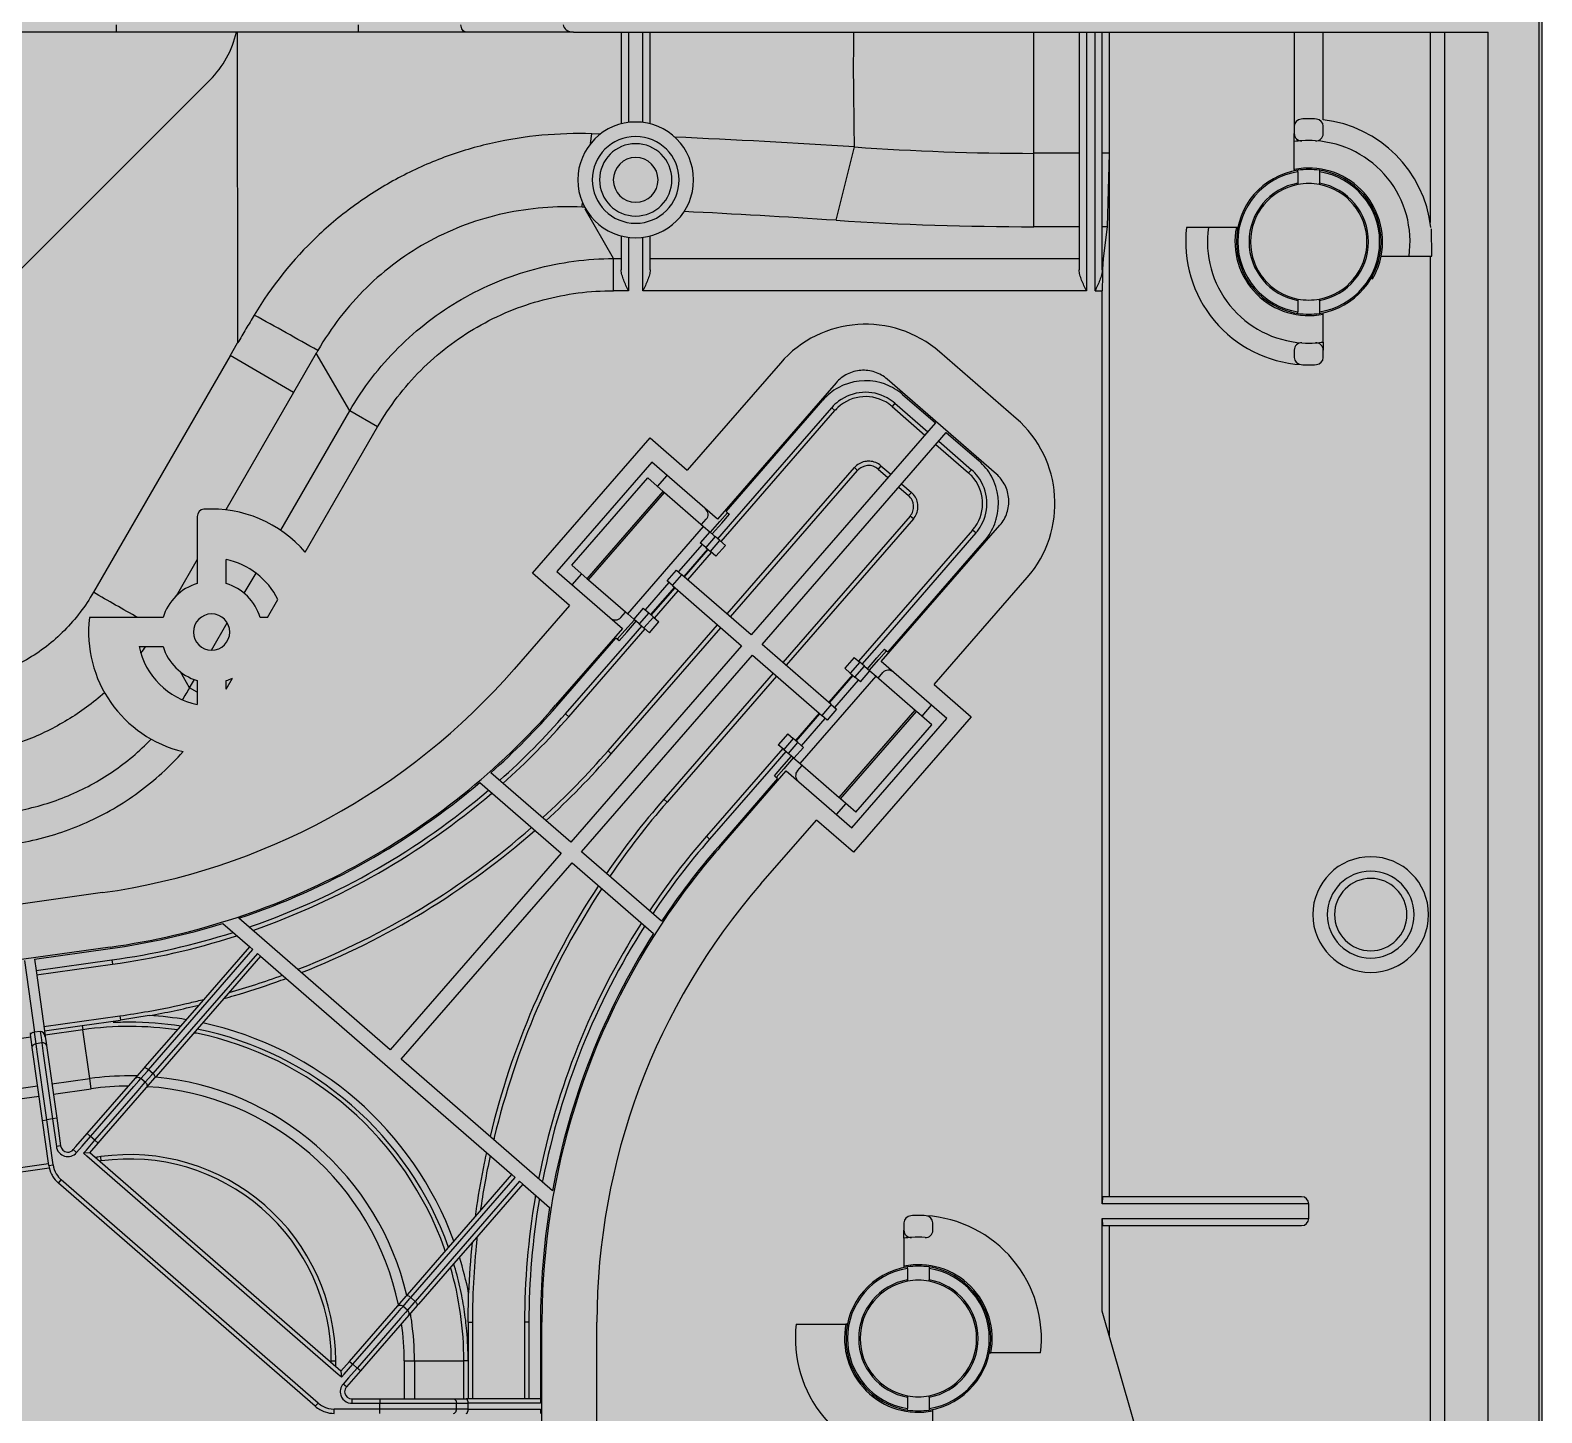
# Model space of a CAD drawing. Header units: millimetres. Extents: x -1070 to 42146, y 1440 to 12921.
# Drawn here: x 1056.2 to 1160.6, y 3174.6 to 3270.2 of the extents above; entities that cross this region are included whole.
import ezdxf

# ---------------------------------------------------------------- set-up
doc = ezdxf.new("R2010")
doc.units = ezdxf.units.MM
doc.layers.add('n', color=7, linetype='Continuous')

msp = doc.modelspace()

# ---------------------------------------------------------------- hatches: boundary and pattern name
at = {"lineweight": -3}
h = msp.add_hatch(color=256, dxfattribs=at)
h.dxf.hatch_style = 1
h.paths.add_polyline_path([(910.622, 3271.681), (910.622, 3021.661), (1160.622, 3021.661), (1160.622, 3271.681)])

# ---------------------------------------------------------------- linework, layer by layer
at = {"color": 1, "lineweight": -3}
for p, q in [((1160.622, 3521.661), (1160.622, 2771.641)), ((1160.622, 3271.681), (1160.622, 3021.661))]:
    msp.add_line(p, q, dxfattribs=at)
msp.add_lwpolyline([(660.622, 3521.435), (1160.422, 3521.435), (1160.422, 2771.638), (660.622, 2771.641)], close=True, dxfattribs=at)
at = {"layer": 'n', "color": 7, "linetype": 'Continuous', "lineweight": -3, "true_color": 0xffffff}
for p, q in [((1062.164, 3270.041), (1054.739, 3270.041)), ((1062.164, 3270.041), (1062.164, 3270.541)), ((1078.879, 3270.041), (1062.164, 3270.041)), ((1070.496, 3270.041), (1070.522, 3248.553)), ((1078.879, 3270.041), (1078.879, 3270.541)), ((1086.304, 3270.041), (1078.879, 3270.041)), ((1093.729, 3270.041), (1086.304, 3270.041)), ((1093.729, 3270.041), (1156.915, 3270.041)), ((1097.022, 3270.041), (1097.022, 3263.695)), ((1097.522, 3270.041), (1097.522, 3263.791)), ((1098.522, 3263.791), (1098.522, 3270.041)), ((1099.022, 3263.695), (1099.022, 3270.041)), ((1125.522, 3261.657), (1125.522, 3270.041)), ((1128.66, 3270.041), (1128.66, 3253.596)), ((1129.16, 3270.041), (1129.16, 3252.164)), ((1129.76, 3252.164), (1129.76, 3270.041)), ((1130.26, 3254.386), (1130.26, 3270.041)), ((1130.725, 3270.041), (1130.742, 3261.657)), ((1143.522, 3270.041), (1143.522, 3263.525)), ((1145.522, 3263.982), (1145.522, 3270.041)), ((1152.925, 3256.887), (1152.925, 3270.041)), ((1153.915, 3023.041), (1153.915, 3270.041)), ((1156.915, 3023.041), (1156.915, 3270.041)), ((1160.422, 3270.291), (1160.422, 3147.141)), ((1040.33, 3238.448), (1068.614, 3266.732)), ((1143.522, 3263.525), (1143.522, 3263.024)), ((1145.522, 3263.024), (1145.522, 3263.525)), ((1094.902, 3262.336), (1094.998, 3263.01)), ((1095.578, 3262.989), (1094.993, 3263.01)), ((1143.522, 3262.469), (1143.522, 3263.024)), ((1143.522, 3260.542), (1143.522, 3262.469)), ((1111.864, 3257.028), (1113.131, 3262.099)), ((1125.522, 3256.584), (1125.522, 3261.657)), ((1128.66, 3261.657), (1125.522, 3261.657)), ((1130.742, 3261.657), (1130.26, 3261.657)), ((1130.742, 3261.656), (1130.606, 3256.584)), ((1130.742, 3261.657), (1130.741, 3189.544)), ((1143.522, 3260.542), (1143.522, 3260.439)), ((1143.772, 3260.383), (1143.772, 3260.484)), ((1143.772, 3260.383), (1143.772, 3259.597)), ((1145.272, 3260.484), (1145.272, 3260.383)), ((1145.272, 3260.383), (1145.272, 3259.597)), ((1145.522, 3260.439), (1145.522, 3260.542)), ((1143.772, 3259.597), (1143.772, 3259.495)), ((1145.272, 3259.495), (1145.272, 3259.597)), ((1094.311, 3257.936), (1094.359, 3258.223)), ((1096.499, 3254.386), (1094.526, 3257.804)), ((1148.925, 3257.906), (1148.925, 3258.113)), ((1128.66, 3256.584), (1125.522, 3256.584)), ((1130.606, 3256.584), (1130.26, 3256.584)), ((1130.606, 3256.584), (1130.319, 3254.386)), ((1137.593, 3256.541), (1136.081, 3256.541)), ((1139.521, 3256.541), (1137.593, 3256.541)), ((1139.624, 3256.541), (1139.521, 3256.541)), ((1153.022, 3254.541), (1153.005, 3256.429)), ((1097.022, 3255.949), (1097.022, 3253.596)), ((1097.522, 3255.853), (1097.522, 3252.164)), ((1098.522, 3252.164), (1098.522, 3255.853)), ((1099.022, 3253.596), (1099.022, 3255.949)), ((1096.499, 3254.386), (1097.022, 3254.386)), ((1096.499, 3252.164), (1096.499, 3254.386)), ((1099.022, 3254.386), (1128.66, 3254.386)), ((1130.26, 3253.596), (1130.26, 3254.386)), ((1130.26, 3254.386), (1130.319, 3254.386)), ((1139.521, 3254.541), (1139.624, 3254.541)), ((1149.523, 3254.541), (1151.45, 3254.541)), ((1151.45, 3254.541), (1153.022, 3254.541)), ((1152.925, 3209.041), (1152.925, 3254.541)), ((1148.925, 3252.968), (1148.925, 3253.175)), ((1097.522, 3252.164), (1096.499, 3252.164)), ((1129.16, 3252.164), (1098.522, 3252.164)), ((1129.76, 3252.164), (1130.26, 3252.164)), ((1130.26, 3189.044), (1130.26, 3252.164)), ((1143.772, 3251.586), (1143.772, 3251.484)), ((1143.772, 3251.484), (1143.772, 3250.698)), ((1145.272, 3251.484), (1145.272, 3251.586)), ((1145.272, 3251.484), (1145.272, 3250.698)), ((1143.522, 3250.642), (1143.522, 3250.54)), ((1143.772, 3250.597), (1143.772, 3250.698)), ((1145.272, 3250.698), (1145.272, 3250.597)), ((1145.522, 3250.54), (1145.522, 3250.642)), ((1145.522, 3248.613), (1145.522, 3250.54)), ((1069.996, 3247.671), (1070.522, 3248.553)), ((1075.958, 3247.85), (1074.386, 3245.127)), ((1078.263, 3243.857), (1075.958, 3247.849)), ((1124.304, 3243.338), (1119.021, 3247.93)), ((1143.522, 3248.057), (1143.522, 3247.556)), ((1145.522, 3248.613), (1145.522, 3248.057)), ((1145.522, 3247.556), (1145.522, 3248.057)), ((1069.996, 3247.671), (1060.554, 3231.316)), ((1074.384, 3245.125), (1069.998, 3247.674)), ((1108.017, 3247.161), (1101.587, 3239.765)), ((1111.869, 3245.8), (1103.668, 3236.366)), ((1122.943, 3239.486), (1115.396, 3246.047)), ((1074.386, 3245.128), (1069.702, 3237.016)), ((1104.268, 3236.904), (1110.96, 3244.602)), ((1116.462, 3244.987), (1118.726, 3243.019)), ((1073.499, 3235.605), (1078.263, 3243.857)), ((1080.187, 3242.746), (1078.263, 3243.857)), ((1103.917, 3234.824), (1111.79, 3243.881)), ((1104.872, 3236.379), (1111.564, 3244.077)), ((1111.564, 3244.077), (1111.79, 3243.881)), ((1115.937, 3244.383), (1115.74, 3244.157)), ((1115.74, 3244.157), (1118.004, 3242.189)), ((1115.937, 3244.383), (1118.201, 3242.415)), ((1075.19, 3234.091), (1080.187, 3242.746)), ((1118.726, 3243.019), (1105.999, 3228.377)), ((1090.886, 3232.637), (1099.021, 3241.995)), ((1099.021, 3241.995), (1101.587, 3239.765)), ((1106.753, 3227.721), (1119.481, 3242.363)), ((1118.759, 3241.533), (1121.023, 3239.564)), ((1118.956, 3241.759), (1121.22, 3239.791)), ((1119.481, 3242.363), (1121.745, 3240.395)), ((1099.14, 3240.302), (1092.579, 3232.755)), ((1103.668, 3236.366), (1099.14, 3240.302)), ((1099.54, 3238.629), (1100.196, 3239.384)), ((1104.338, 3229.821), (1113.129, 3239.934)), ((1104.565, 3229.624), (1113.356, 3239.737)), ((1113.129, 3239.934), (1113.356, 3239.737)), ((1114.963, 3240.062), (1114.767, 3239.836)), ((1114.767, 3239.836), (1115.446, 3239.245)), ((1114.963, 3240.062), (1115.643, 3239.472)), ((1121.22, 3239.791), (1121.023, 3239.564)), ((1093.612, 3233.182), (1098.861, 3239.22)), ((1099.925, 3238.295), (1098.861, 3239.22)), ((1116.201, 3238.589), (1116.88, 3237.999)), ((1116.397, 3238.816), (1117.077, 3238.225)), ((1094.677, 3232.257), (1099.925, 3238.295)), ((1094.763, 3232.182), (1100.012, 3238.219)), ((1099.925, 3238.295), (1100.012, 3238.219)), ((1100.012, 3238.219), (1102.718, 3235.867)), ((1117.077, 3238.225), (1116.88, 3237.999)), ((1067.725, 3236.556), (1067.725, 3231.926)), ((1102.574, 3235.992), (1102.902, 3236.369)), ((1103.691, 3235.021), (1104.872, 3236.379)), ((1103.839, 3236.218), (1104.364, 3236.821)), ((1103.968, 3236.105), (1104.493, 3236.708)), ((1104.268, 3236.904), (1104.364, 3236.821)), ((1104.364, 3236.821), (1104.493, 3236.708)), ((1116.978, 3236.588), (1108.187, 3226.475)), ((1117.205, 3236.391), (1108.414, 3226.278)), ((1117.205, 3236.391), (1116.978, 3236.588)), ((1097.469, 3229.829), (1102.718, 3235.867)), ((1103.142, 3235.498), (1102.486, 3234.743)), ((1102.718, 3235.867), (1103.142, 3235.498)), ((1103.142, 3235.498), (1103.454, 3235.227)), ((1103.183, 3235.463), (1103.839, 3236.218)), ((1103.312, 3235.35), (1103.968, 3236.105)), ((1103.454, 3235.227), (1103.517, 3235.173)), ((1121.3, 3235.614), (1113.427, 3226.558)), ((1121.526, 3235.417), (1114.834, 3227.719)), ((1114.989, 3226.525), (1123.189, 3235.959)), ((1121.526, 3235.417), (1121.3, 3235.614)), ((1102.616, 3234.631), (1100.976, 3232.744)), ((1102.99, 3234.305), (1101.35, 3232.418)), ((1101.395, 3232.379), (1103.035, 3234.266)), ((1102.86, 3234.418), (1102.486, 3234.743)), ((1103.517, 3235.173), (1102.86, 3234.418)), ((1102.86, 3234.418), (1103.186, 3234.135)), ((1103.186, 3234.135), (1103.842, 3234.89)), ((1103.842, 3234.89), (1103.517, 3235.173)), ((1103.563, 3233.807), (1104.219, 3234.562)), ((1103.842, 3234.89), (1104.219, 3234.562)), ((1122.13, 3234.893), (1115.438, 3227.195)), ((1067.725, 3233.591), (1066.265, 3231.061)), ((1069.725, 3231.926), (1069.725, 3233.573)), ((1094.677, 3232.257), (1093.612, 3233.182)), ((1101.621, 3232.183), (1103.261, 3234.069)), ((1103.563, 3233.807), (1103.186, 3234.135)), ((1070.982, 3231.247), (1071.791, 3232.647)), ((1093.452, 3230.406), (1090.886, 3232.637)), ((1092.579, 3232.755), (1097.107, 3228.819)), ((1093.636, 3231.837), (1094.292, 3232.592)), ((1094.677, 3232.257), (1094.763, 3232.182)), ((1094.763, 3232.182), (1097.469, 3229.829)), ((1100.19, 3232.102), (1100.846, 3232.857)), ((1100.564, 3231.776), (1100.19, 3232.102)), ((1100.564, 3231.776), (1101.22, 3232.531)), ((1100.846, 3232.857), (1101.22, 3232.531)), ((1105.999, 3228.377), (1101.22, 3232.531)), ((1118.644, 3224.938), (1125.073, 3232.334)), ((1100.319, 3231.989), (1098.679, 3230.102)), ((1100.694, 3231.664), (1099.054, 3229.777)), ((1099.099, 3229.738), (1100.739, 3231.625)), ((1099.325, 3229.541), (1100.965, 3231.428)), ((1100.564, 3231.776), (1105.343, 3227.623)), ((1072.581, 3229.572), (1073.302, 3230.821)), ((1093.452, 3230.406), (1089.621, 3225.999)), ((1098.55, 3230.215), (1097.894, 3229.46)), ((1098.55, 3230.215), (1098.924, 3229.89)), ((1065.371, 3229.572), (1060.284, 3229.572)), ((1068.716, 3227.322), (1069.803, 3229.204)), ((1072.581, 3229.572), (1072.079, 3229.572)), ((1096.112, 3220.357), (1103.682, 3229.066)), ((1096.998, 3229.577), (1097.326, 3229.954)), ((1097.262, 3227.625), (1098.443, 3228.983)), ((1097.934, 3229.425), (1097.278, 3228.67)), ((1097.408, 3228.558), (1098.064, 3229.312)), ((1097.469, 3229.829), (1097.894, 3229.46)), ((1097.907, 3229.449), (1097.894, 3229.46)), ((1098.268, 3229.135), (1097.907, 3229.449)), ((1098.924, 3229.89), (1098.268, 3229.135)), ((1098.268, 3229.135), (1098.594, 3228.852)), ((1098.594, 3228.852), (1099.25, 3229.607)), ((1099.25, 3229.607), (1098.924, 3229.89)), ((1098.971, 3228.524), (1099.627, 3229.279)), ((1099.25, 3229.607), (1099.627, 3229.279)), ((1097.107, 3228.819), (1092.489, 3223.506)), ((1092.565, 3223.441), (1096.658, 3228.15)), ((1093.395, 3222.719), (1098.669, 3228.786)), ((1096.338, 3220.16), (1103.909, 3228.869)), ((1096.753, 3228.067), (1096.658, 3228.15)), ((1097.278, 3228.67), (1096.753, 3228.067)), ((1096.883, 3227.954), (1096.753, 3228.067)), ((1096.883, 3227.954), (1097.408, 3228.558)), ((1098.971, 3228.524), (1098.594, 3228.852)), ((1063.724, 3227.572), (1065.371, 3227.572)), ((1093.168, 3222.916), (1097.262, 3227.625)), ((1105.343, 3227.623), (1093.533, 3214.038)), ((1094.288, 3213.382), (1106.097, 3226.967)), ((1106.097, 3226.967), (1110.876, 3222.813)), ((1111.532, 3223.568), (1106.753, 3227.721)), ((1114.834, 3227.719), (1113.653, 3226.361)), ((1114.688, 3226.786), (1115.213, 3227.39)), ((1114.818, 3226.674), (1115.343, 3227.277)), ((1115.213, 3227.39), (1115.343, 3227.277)), ((1115.343, 3227.277), (1115.438, 3227.195)), ((1067.207, 3224.707), (1066.566, 3225.817)), ((1113.125, 3226.82), (1112.469, 3226.065)), ((1112.846, 3225.737), (1112.469, 3226.065)), ((1113.502, 3226.492), (1112.846, 3225.737)), ((1113.125, 3226.82), (1113.502, 3226.492)), ((1113.172, 3225.454), (1113.828, 3226.209)), ((1113.828, 3226.209), (1113.502, 3226.492)), ((1113.546, 3225.129), (1114.202, 3225.884)), ((1113.828, 3226.209), (1114.189, 3225.895)), ((1114.032, 3226.032), (1114.688, 3226.786)), ((1114.162, 3225.919), (1114.818, 3226.674)), ((1114.189, 3225.895), (1114.202, 3225.884)), ((1114.202, 3225.884), (1114.627, 3225.515)), ((1119.517, 3222.589), (1114.989, 3226.525)), ((1067.207, 3224.707), (1067.537, 3225.28)), ((1067.725, 3225.218), (1067.725, 3223.571)), ((1069.725, 3224.625), (1070.161, 3225.38)), ((1069.725, 3224.625), (1069.725, 3225.218)), ((1107.531, 3225.72), (1099.961, 3217.011)), ((1107.758, 3225.523), (1100.187, 3216.815)), ((1109.378, 3219.477), (1114.627, 3225.515)), ((1112.997, 3225.606), (1111.357, 3223.719)), ((1111.402, 3223.68), (1113.042, 3225.567)), ((1111.776, 3223.355), (1113.417, 3225.242)), ((1112.846, 3225.737), (1113.172, 3225.454)), ((1113.546, 3225.129), (1113.172, 3225.454)), ((1114.627, 3225.515), (1117.333, 3223.162)), ((1114.77, 3225.39), (1115.098, 3225.767)), ((1118.644, 3224.938), (1121.21, 3222.707)), ((1067.725, 3224.408), (1067.207, 3224.707)), ((1093.168, 3222.916), (1093.395, 3222.719)), ((1110.701, 3222.965), (1109.061, 3221.078)), ((1109.106, 3221.039), (1110.746, 3222.926)), ((1111.532, 3223.568), (1110.876, 3222.813)), ((1111.25, 3222.487), (1110.876, 3222.813)), ((1111.906, 3223.242), (1111.25, 3222.487)), ((1111.532, 3223.568), (1111.906, 3223.242)), ((1112.084, 3217.125), (1117.333, 3223.162)), ((1112.171, 3217.05), (1117.419, 3223.087)), ((1121.21, 3222.707), (1113.075, 3213.349)), ((1117.333, 3223.162), (1117.419, 3223.087)), ((1118.483, 3222.162), (1117.419, 3223.087)), ((1117.804, 3222.753), (1118.46, 3223.507)), ((1109.48, 3220.713), (1111.12, 3222.6)), ((1112.956, 3215.042), (1119.517, 3222.589)), ((1113.235, 3216.124), (1118.483, 3222.162)), ((1108.533, 3221.537), (1107.876, 3220.782)), ((1108.254, 3220.454), (1107.876, 3220.782)), ((1108.91, 3221.209), (1108.254, 3220.454)), ((1108.533, 3221.537), (1108.91, 3221.209)), ((1108.579, 3220.171), (1109.235, 3220.926)), ((1109.235, 3220.926), (1108.91, 3221.209)), ((1108.954, 3219.846), (1109.61, 3220.601)), ((1109.235, 3220.926), (1109.61, 3220.601)), ((1096.112, 3220.357), (1096.338, 3220.16)), ((1108.178, 3220.52), (1102.904, 3214.453)), ((1108.405, 3220.323), (1107.224, 3218.965)), ((1108.127, 3219.239), (1108.783, 3219.994)), ((1108.254, 3220.454), (1108.579, 3220.171)), ((1108.913, 3219.881), (1108.257, 3219.127)), ((1108.642, 3220.117), (1108.579, 3220.171)), ((1108.954, 3219.846), (1108.642, 3220.117)), ((1108.954, 3219.846), (1109.378, 3219.477)), ((1093.533, 3214.038), (1088.01, 3218.839)), ((1107.224, 3218.965), (1103.131, 3214.256)), ((1103.81, 3213.665), (1108.428, 3218.978)), ((1107.603, 3218.636), (1108.127, 3219.239)), ((1107.732, 3218.523), (1107.603, 3218.636)), ((1108.257, 3219.127), (1107.732, 3218.523)), ((1107.828, 3218.44), (1107.732, 3218.523)), ((1108.428, 3218.978), (1112.956, 3215.042)), ((1109.193, 3218.975), (1109.521, 3219.352)), ((1109.378, 3219.477), (1112.084, 3217.125)), ((1087.248, 3218.177), (1092.877, 3213.283)), ((1107.828, 3218.44), (1103.734, 3213.731)), ((1100.187, 3216.815), (1099.961, 3217.011)), ((1111.9, 3215.96), (1112.556, 3216.715)), ((1112.084, 3217.125), (1112.171, 3217.05)), ((1113.235, 3216.124), (1112.171, 3217.05)), ((1106.678, 3211.172), (1110.509, 3215.579)), ((1113.075, 3213.349), (1110.509, 3215.579)), ((1103.131, 3214.256), (1102.904, 3214.453)), ((1092.877, 3213.283), (1081.068, 3199.698)), ((1099.811, 3208.581), (1094.288, 3213.382)), ((1081.823, 3199.042), (1093.632, 3212.627)), ((1093.632, 3212.627), (1099.261, 3207.734)), ((1061.183, 3210.559), (1019.177, 3204.655)), ((1069.501, 3208.429), (1071.356, 3206.816)), ((1081.068, 3199.698), (1070.614, 3208.786)), ((1152.925, 3129.541), (1152.925, 3209.041)), ((1061.712, 3206.796), (1019.706, 3200.892)), ((1056.481, 3205.96), (1061.726, 3206.697)), ((1064.366, 3198.318), (1071.582, 3206.62)), ((1071.884, 3206.357), (1064.667, 3198.055)), ((1067.855, 3202.79), (1071.356, 3206.816)), ((1072.11, 3206.16), (1069.571, 3203.239)), ((1071.356, 3206.816), (1071.582, 3206.62)), ((1071.884, 3206.357), (1072.11, 3206.16)), ((1072.11, 3206.16), (1089.469, 3191.071)), ((1055.788, 3205.862), (1056.484, 3200.911)), ((1056.481, 3205.96), (1056.593, 3205.168)), ((1056.593, 3205.168), (1061.838, 3205.905)), ((1056.593, 3205.168), (1057.177, 3201.008)), ((1056.634, 3204.87), (1061.879, 3205.608)), ((1061.838, 3205.905), (1061.879, 3205.608)), ((1069.571, 3203.239), (1067.736, 3201.128)), ((1057.135, 3201.306), (1062.38, 3202.043)), ((1062.38, 3202.043), (1062.422, 3201.746)), ((1064.419, 3202.064), (1062.422, 3201.746)), ((1066.589, 3201.333), (1067.855, 3202.79)), ((1056.187, 3200.869), (1056.204, 3200.746)), ((1056.299, 3200.074), (1056.204, 3200.746)), ((1056.88, 3200.967), (1056.484, 3200.911)), ((1056.596, 3200.116), (1056.484, 3200.911)), ((1056.88, 3200.967), (1056.939, 3200.547)), ((1057.177, 3201.008), (1059.789, 3201.375)), ((1057.177, 3201.008), (1057.236, 3200.588)), ((1059.829, 3201.085), (1057.218, 3200.718)), ((1059.789, 3201.375), (1062.422, 3201.746)), ((1059.789, 3201.375), (1059.829, 3201.085)), ((1060.305, 3197.704), (1059.829, 3201.085)), ((1064.139, 3198.515), (1066.589, 3201.333)), ((1067.736, 3201.128), (1064.894, 3197.859)), ((1056.228, 3200.579), (1020.456, 3195.552)), ((1056.328, 3199.864), (1056.299, 3200.074)), ((1057.037, 3194.822), (1056.328, 3199.864)), ((1056.992, 3200.171), (1056.596, 3200.116)), ((1056.625, 3199.905), (1056.596, 3200.116)), ((1056.698, 3199.385), (1056.625, 3199.905)), ((1056.939, 3200.547), (1056.992, 3200.171)), ((1056.992, 3200.171), (1057.042, 3199.816)), ((1057.042, 3199.816), (1057.095, 3199.441)), ((1057.236, 3200.588), (1057.289, 3200.213)), ((1057.289, 3200.213), (1057.319, 3200.003)), ((1057.319, 3200.003), (1058.027, 3194.961)), ((1057.266, 3195.35), (1056.698, 3199.385)), ((1057.095, 3199.441), (1057.73, 3194.92)), ((1092.277, 3189.955), (1081.823, 3199.042)), ((1057.693, 3197.337), (1060.305, 3197.704)), ((1060.133, 3193.906), (1063.473, 3197.748)), ((1060.403, 3197.004), (1060.305, 3197.704)), ((1063.473, 3197.748), (1063.612, 3197.908)), ((1063.612, 3197.908), (1064.058, 3198.421)), ((1063.699, 3197.551), (1063.839, 3197.712)), ((1063.839, 3197.712), (1064.284, 3198.224)), ((1064.14, 3197.449), (1063.839, 3197.712)), ((1064.058, 3198.421), (1064.139, 3198.515)), ((1064.14, 3197.449), (1064.586, 3197.962)), ((1064.284, 3198.224), (1064.366, 3198.318)), ((1064.667, 3198.055), (1064.366, 3198.318)), ((1064.367, 3197.252), (1064.812, 3197.765)), ((1064.586, 3197.962), (1064.667, 3198.055)), ((1064.894, 3197.859), (1064.812, 3197.765)), ((1020.931, 3192.171), (1056.703, 3197.198)), ((1057.792, 3196.637), (1060.403, 3197.004)), ((1060.681, 3194.079), (1063.355, 3197.155)), ((1060.983, 3193.817), (1063.656, 3196.892)), ((1061.304, 3193.729), (1064.228, 3197.092)), ((1063.355, 3197.155), (1063.699, 3197.551)), ((1063.656, 3196.892), (1064.001, 3197.289)), ((1064.001, 3197.289), (1064.14, 3197.449)), ((1064.228, 3197.092), (1064.367, 3197.252)), ((1021.03, 3191.471), (1056.801, 3196.498)), ((1057.037, 3194.822), (1057.334, 3194.864)), ((1057.474, 3191.708), (1057.037, 3194.822)), ((1057.334, 3194.864), (1057.266, 3195.35)), ((1057.73, 3194.92), (1057.334, 3194.864)), ((1057.772, 3191.75), (1057.334, 3194.864)), ((1058.027, 3194.961), (1057.73, 3194.92)), ((1057.73, 3194.92), (1057.998, 3193.012)), ((1058.027, 3194.961), (1058.295, 3193.054)), ((1059.35, 3193.005), (1060.133, 3193.906)), ((1059.773, 3193.035), (1060.359, 3193.709)), ((1060.075, 3192.772), (1060.661, 3193.447)), ((1060.133, 3193.906), (1060.359, 3193.709)), ((1060.359, 3193.709), (1060.681, 3194.079)), ((1060.661, 3193.447), (1060.359, 3193.709)), ((1060.661, 3193.447), (1060.983, 3193.817)), ((1060.661, 3193.447), (1060.888, 3193.25)), ((1060.888, 3193.25), (1061.304, 3193.729)), ((1058.295, 3193.054), (1057.998, 3193.012)), ((1059.168, 3192.796), (1059.35, 3193.005)), ((1059.168, 3192.796), (1059.394, 3192.599)), ((1059.394, 3192.599), (1059.773, 3193.035)), ((1059.878, 3192.546), (1060.075, 3192.772)), ((1060.301, 3192.576), (1059.878, 3192.546)), ((1060.105, 3192.349), (1059.878, 3192.546)), ((1060.301, 3192.576), (1060.888, 3193.25)), ((1077.66, 3177.486), (1060.301, 3192.576)), ((1057.46, 3191.808), (1021.689, 3186.781)), ((1057.512, 3191.513), (1021.731, 3186.484)), ((1057.474, 3191.708), (1057.772, 3191.75)), ((1077.463, 3177.26), (1060.105, 3192.349)), ((1060.807, 3192.279), (1060.666, 3192.259)), ((1060.874, 3192.288), (1060.807, 3192.279)), ((1061.062, 3192.314), (1060.874, 3192.288)), ((1061.104, 3192.017), (1060.966, 3191.998)), ((1061.063, 3192.31), (1061.062, 3192.314)), ((1061.104, 3192.017), (1061.063, 3192.31)), ((1058.143, 3190.477), (1058.34, 3190.703)), ((1075.882, 3175.057), (1058.143, 3190.477)), ((1076.079, 3175.283), (1058.34, 3190.703)), ((1082.479, 3182.572), (1089.695, 3190.874)), ((1089.997, 3190.612), (1082.78, 3182.31)), ((1090.224, 3190.415), (1086.723, 3186.388)), ((1086.929, 3188.15), (1089.469, 3191.071)), ((1089.469, 3191.071), (1089.695, 3190.874)), ((1089.997, 3190.612), (1090.224, 3190.415)), ((1090.224, 3190.415), (1092.078, 3188.802)), ((1144.025, 3189.544), (1130.277, 3189.544)), ((1144.525, 3189.044), (1130.26, 3189.044)), ((1144.525, 3188.044), (1144.525, 3189.044)), ((1085.094, 3186.039), (1086.929, 3188.15)), ((1116.553, 3187.728), (1116.553, 3187.227)), ((1116.553, 3186.672), (1116.553, 3187.227)), ((1118.553, 3187.227), (1118.553, 3187.728)), ((1130.26, 3188.044), (1144.525, 3188.044)), ((1130.26, 3181.636), (1130.26, 3188.044)), ((1130.277, 3187.544), (1144.025, 3187.544)), ((1130.741, 3187.544), (1130.741, 3179.957)), ((1086.723, 3186.388), (1085.457, 3184.932)), ((1116.553, 3186.672), (1116.553, 3184.745)), ((1082.252, 3182.769), (1085.094, 3186.039)), ((1085.457, 3184.932), (1083.007, 3182.113)), ((1116.553, 3184.745), (1116.553, 3184.642)), ((1116.803, 3184.586), (1116.803, 3184.687)), ((1116.803, 3184.586), (1116.803, 3183.8)), ((1118.303, 3184.687), (1118.303, 3184.586)), ((1118.303, 3184.586), (1118.303, 3183.8)), ((1118.553, 3184.642), (1118.553, 3184.745)), ((1116.803, 3183.8), (1116.803, 3183.698)), ((1118.303, 3183.698), (1118.303, 3183.8)), ((1078.246, 3178.161), (1081.586, 3182.003)), ((1081.586, 3182.003), (1081.725, 3182.163)), ((1081.725, 3182.163), (1082.171, 3182.675)), ((1081.812, 3181.806), (1081.952, 3181.966)), ((1081.952, 3181.966), (1082.397, 3182.479)), ((1082.253, 3181.704), (1081.952, 3181.966)), ((1082.171, 3182.675), (1082.252, 3182.769)), ((1082.699, 3182.216), (1082.253, 3181.704)), ((1082.397, 3182.479), (1082.479, 3182.572)), ((1082.78, 3182.31), (1082.479, 3182.572)), ((1082.925, 3182.019), (1082.48, 3181.507)), ((1082.78, 3182.31), (1082.699, 3182.216)), ((1083.007, 3182.113), (1082.925, 3182.019)), ((1086.445, 3180.863), (1086.482, 3182.884)), ((1078.794, 3178.334), (1081.468, 3181.409)), ((1081.77, 3181.147), (1079.096, 3178.071)), ((1082.341, 3181.347), (1079.416, 3177.982)), ((1081.468, 3181.409), (1081.812, 3181.806)), ((1082.114, 3181.544), (1081.77, 3181.147)), ((1082.253, 3181.704), (1082.114, 3181.544)), ((1082.48, 3181.507), (1082.341, 3181.347)), ((1133.039, 3171.944), (1130.26, 3181.636)), ((1086.445, 3180.863), (1086.445, 3178.203)), ((1086.445, 3180.863), (1086.745, 3180.863)), ((1086.745, 3180.863), (1086.745, 3175.566)), ((1090.645, 3180.863), (1090.345, 3180.863)), ((1090.345, 3180.863), (1090.345, 3175.566)), ((1090.645, 3180.863), (1090.645, 3175.566)), ((1091.445, 3180.863), (1091.445, 3175.566)), ((1091.545, 3138.443), (1091.545, 3180.863)), ((1095.345, 3138.443), (1095.345, 3180.863)), ((1109.112, 3180.744), (1112.552, 3180.744)), ((1112.655, 3180.744), (1112.552, 3180.744)), ((1122.554, 3180.744), (1122.451, 3180.744)), ((1076.995, 3178.203), (1077.291, 3178.203)), ((1076.995, 3178.064), (1076.995, 3178.203)), ((1077.291, 3178.203), (1077.295, 3178.203)), ((1077.295, 3177.945), (1077.295, 3178.203)), ((1077.295, 3177.803), (1077.295, 3177.945)), ((1077.66, 3177.486), (1078.246, 3178.161)), ((1077.886, 3177.289), (1078.472, 3177.964)), ((1078.246, 3178.161), (1078.472, 3177.964)), ((1078.472, 3177.964), (1078.794, 3178.334)), ((1078.774, 3177.701), (1078.472, 3177.964)), ((1079.096, 3178.071), (1078.774, 3177.701)), ((1079.416, 3177.982), (1079.001, 3177.504)), ((1082.031, 3178.203), (1082.738, 3178.203)), ((1082.031, 3178.203), (1082.031, 3175.566)), ((1082.738, 3178.203), (1086.152, 3178.203)), ((1082.738, 3178.203), (1082.738, 3175.566)), ((1086.445, 3178.203), (1086.152, 3178.203)), ((1086.152, 3175.566), (1086.152, 3178.203)), ((1086.445, 3178.203), (1086.445, 3175.566)), ((1112.552, 3178.744), (1112.655, 3178.744)), ((1122.451, 3178.744), (1122.554, 3178.744)), ((1125.994, 3178.744), (1122.554, 3178.744)), ((1077.689, 3177.063), (1077.463, 3177.26)), ((1077.66, 3177.486), (1077.689, 3177.063)), ((1077.689, 3177.063), (1077.886, 3177.289)), ((1078.188, 3177.027), (1077.809, 3176.591)), ((1079.001, 3177.504), (1078.035, 3176.394)), ((1078.774, 3177.701), (1078.188, 3177.027)), ((1079.001, 3177.504), (1078.774, 3177.701)), ((1078.035, 3176.394), (1077.809, 3176.591)), ((1116.803, 3175.789), (1116.803, 3175.688)), ((1116.803, 3175.688), (1116.803, 3174.902)), ((1118.303, 3175.688), (1118.303, 3175.789)), ((1118.303, 3175.688), (1118.303, 3174.902)), ((1075.882, 3175.057), (1076.079, 3175.283)), ((1080.339, 3174.866), (1077.194, 3174.866)), ((1077.194, 3174.566), (1077.194, 3174.866)), ((1078.413, 3175.566), (1080.339, 3175.566)), ((1078.413, 3175.566), (1078.413, 3175.266)), ((1078.413, 3175.266), (1080.339, 3175.266)), ((1080.339, 3175.566), (1085.43, 3175.566)), ((1080.339, 3175.566), (1080.339, 3175.266)), ((1080.339, 3174.866), (1080.339, 3175.266)), ((1080.339, 3175.266), (1085.642, 3175.266)), ((1080.339, 3174.566), (1080.339, 3174.866)), ((1085.642, 3174.866), (1080.339, 3174.866)), ((1085.43, 3175.566), (1086.321, 3175.566)), ((1085.642, 3175.266), (1086.445, 3175.266)), ((1085.642, 3174.866), (1085.642, 3175.266)), ((1086.445, 3174.866), (1085.642, 3174.866)), ((1086.445, 3175.566), (1086.321, 3175.566)), ((1091.445, 3175.566), (1086.445, 3175.566)), ((1091.445, 3175.266), (1086.445, 3175.266)), ((1086.445, 3174.866), (1086.445, 3175.266)), ((1086.445, 3174.866), (1091.445, 3174.866)), ((1091.445, 3175.566), (1091.445, 3175.266)), ((1091.445, 3174.866), (1091.445, 3174.566)), ((1116.553, 3174.846), (1116.553, 3174.743)), ((1116.803, 3174.8), (1116.803, 3174.902)), ((1118.303, 3174.902), (1118.303, 3174.8)), ((1118.553, 3174.743), (1118.553, 3174.846)), ((1118.553, 3172.816), (1118.553, 3174.743))]:
    msp.add_line(p, q, dxfattribs=at)
for centre, radius, start, end in [((1063.806, 3271.541), 6.8, 315, 347.25641), ((1098.022, 3259.822), 4, 0, 180), ((1144.022, 3263.525), 0.5, 93.58332, 180), ((1144.522, 3255.541), 8.5, 86.41668, 93.58332), ((1145.022, 3263.525), 0.5, 0, 86.41668), ((1144.522, 3255.541), 8.5, 6.70984, 83.24367), ((1098.022, 3259.822), 3, 0, 180), ((1072.07, 2624.12), 639.3, 86.317353, 87.431711), ((1144.022, 3263.024), 0.5, 180, 273.82255), ((1144.522, 3255.541), 7, 93.82255, 98.21321), ((1144.522, 3255.541), 7, 86.17745, 93.82255), ((1145.022, 3263.024), 0.5, 266.17745, 0), ((1144.522, 3255.541), 7, 351.78679, 86.17745), ((1098.022, 3259.822), 2.5, 0, 180), ((1098.022, 3259.822), 1.55, 0, 180), ((1125.496, 3434.588), 172.932, 265.89989, 270.00838), ((1144.522, 3255.541), 5, 98.62693, 180), ((1144.522, 3255.541), 4.9, 98.80437, 261.19563), ((1144.522, 3255.541), 5.1, 348.69227, 101.30773), ((1144.522, 3255.541), 5, 81.37307, 98.62693), ((1144.522, 3255.541), 5, 0, 81.37307), ((1144.522, 3255.541), 4.9, 278.80437, 81.19563), ((1098.022, 3259.822), 4, 180, 0), ((1098.022, 3259.822), 3, 180, 0), ((1098.022, 3259.822), 2.5, 180, 0), ((1098.022, 3259.822), 1.55, 180, 0), ((1144.522, 3255.541), 4.125, 100.47568, 259.52432), ((1144.522, 3255.541), 4.025, 100.739, 180), ((1144.522, 3255.541), 4.025, 79.261, 100.739), ((1144.522, 3255.541), 4.125, 280.47568, 79.52432), ((1144.522, 3255.541), 4.025, 0, 79.261), ((1093.802, 3240.596), 17.347, 87.70001, 88.30441), ((1072.098, 2657.435), 600.911, 86.20564, 87.207939), ((1125.487, 3465.732), 209.148, 266.26531, 270.00959), ((1144.522, 3255.541), 8.5, 173.24367, 266.41668), ((1144.522, 3255.541), 7, 171.78679, 266.17745), ((1144.522, 3255.541), 5.1, 168.69227, 281.30773), ((1144.522, 3255.541), 5, 180, 261.37307), ((1144.522, 3255.541), 4.025, 180, 259.261), ((1144.522, 3255.541), 4.025, 280.739, 0), ((1144.522, 3255.541), 5, 278.62693, 0), ((1144.522, 3255.541), 5.1, 329.71088, 348.69227), ((1144.522, 3255.541), 4.025, 259.261, 280.739), ((211.888, 1701.246), 1771.818, 60.808253, 60.971096), ((1113.903, 3242.044), 7.8, 49, 139), ((1144.522, 3255.541), 5, 261.37307, 278.62693), ((1090.573, 3239.394), 16.884, 149.23708, 149.94892), ((1144.022, 3248.057), 0.5, 86.17745, 180), ((1144.522, 3255.541), 7, 266.17745, 273.82255), ((1144.522, 3255.541), 7, 273.82255, 278.21321), ((1145.022, 3248.057), 0.5, 0, 93.82255), ((1144.022, 3247.556), 0.5, 180, 266.41668), ((1144.522, 3255.541), 8.5, 266.41668, 273.58332), ((1145.022, 3247.556), 0.5, 273.58332, 0), ((1113.755, 3244.16), 2.5, 116.49993, 139), ((1113.903, 3242.044), 3.9, 74.01277, 119.01277), ((1113.755, 3244.16), 2.5, 93.99988, 116.49993), ((1113.755, 3244.16), 2.5, 71.49994, 93.99988), ((1113.755, 3244.16), 2.5, 49, 71.49994), ((1113.903, 3242.044), 3.9, 68.98723, 74.01277), ((1113.903, 3242.044), 3.9, 49, 68.98723), ((1113.903, 3242.044), 3.9, 119.01277, 139), ((1113.903, 3242.044), 2.8, 55.0428, 132.95761), ((1113.903, 3242.044), 3.1, 61.08702, 126.91298), ((1113.903, 3242.044), 3.1, 49, 61.08702), ((1113.903, 3242.044), 3.1, 126.91298, 139), ((1113.903, 3242.044), 2.8, 132.95761, 139), ((1113.903, 3242.044), 2.8, 49, 55.0428), ((1119.186, 3237.451), 7.8, 319, 49), ((1114.111, 3239.081), 1.3, 101.53964, 139), ((1114.111, 3239.081), 1, 116.5, 139), ((1114.111, 3239.081), 1, 71.5, 116.5), ((1114.111, 3239.081), 1.3, 86.49811, 101.53964), ((1114.111, 3239.081), 1.3, 49, 86.49811), ((1114.111, 3239.081), 1, 49, 71.5), ((1119.186, 3237.451), 2.8, 42.95761, 49), ((1119.186, 3237.451), 3.1, 36.91298, 49), ((1119.186, 3237.451), 3.9, 29.01277, 49), ((1121.302, 3237.599), 2.5, 26.49993, 49), ((1119.186, 3237.451), 2.8, 325.0428, 42.95761), ((1119.186, 3237.451), 3.1, 331.08702, 36.91298), ((1119.186, 3237.451), 3.9, 344.01277, 29.01277), ((1121.302, 3237.599), 2.5, 3.99988, 26.49993), ((1116.224, 3237.244), 1, 26.5, 49), ((1116.224, 3237.244), 1.3, 11.53964, 49), ((1116.224, 3237.244), 1, 341.5, 26.5), ((1116.224, 3237.244), 1.3, 356.49811, 11.53964), ((1121.302, 3237.599), 2.5, 341.49994, 3.99988), ((1068.225, 3236.556), 0.5, 93.58332, 180), ((1068.725, 3228.572), 8.5, 40.48472, 93.58332), ((1116.224, 3237.244), 1, 319, 341.5), ((1116.224, 3237.244), 1.3, 319, 356.49811), ((1119.186, 3237.451), 3.9, 338.98723, 344.01277), ((1121.302, 3237.599), 2.5, 319, 341.49994), ((1119.186, 3237.451), 2.8, 319, 325.0428), ((1119.186, 3237.451), 3.1, 319, 331.08702), ((1119.186, 3237.451), 3.9, 319, 338.98723), ((1068.725, 3228.572), 5.1, 26.16772, 78.69227), ((1068.725, 3228.572), 3.5, 106.60155, 163.39845), ((1068.725, 3228.572), 3.5, 16.60155, 73.39845), ((1068.725, 3228.572), 8.5, 173.24367, 256.60718), ((1068.725, 3228.572), 1.25, 0, 180), ((1068.725, 3228.572), 1.25, 180, 0), ((1068.725, 3228.572), 5.1, 191.30773, 258.69227), ((1049.363, 3237.881), 18.046, 323.34099, 325.16195), ((1068.725, 3228.572), 3.5, 196.60155, 253.39845), ((1054.754, 3256.309), 46.2, 278, 319), ((1068.725, 3228.572), 3.5, 286.60155, 294.22159), ((1051.66, 3233.585), 17.903, 327.20061, 330.27002), ((1054.754, 3256.309), 50, 308.75, 319), ((1054.754, 3256.309), 50.1, 311.5906, 319), ((1054.754, 3256.309), 50.9, 311.74737, 319), ((1054.754, 3256.309), 51.2, 311.75065, 319), ((1054.754, 3256.309), 54.8, 312.26337, 319), ((1054.754, 3256.309), 55.1, 312.26623, 319), ((1054.754, 3256.309), 50.1, 288.456, 310.43575), ((1054.754, 3256.309), 50.9, 289.17406, 310.57134), ((1054.754, 3256.309), 51.2, 289.17969, 310.56441), ((1054.754, 3256.309), 50, 298.5, 308.75), ((1054.754, 3256.309), 51.2, 310.56441, 310.62108), ((1141.545, 3180.863), 55.1, 139, 145.73377), ((1141.545, 3180.863), 54.8, 139, 145.73663), ((1054.754, 3256.309), 54.8, 291.47342, 311.1751), ((1054.754, 3256.309), 55.1, 291.47835, 311.1692), ((1054.754, 3256.309), 55.1, 311.1692, 311.21796), ((1141.545, 3180.863), 51.2, 139, 146.24935), ((1141.545, 3180.863), 50.9, 139, 146.25263), ((1141.545, 3180.863), 50.1, 139, 146.4094), ((1141.545, 3180.863), 50, 139, 142.41109), ((1054.754, 3256.309), 50, 288.25, 298.5), ((1148.803, 3209.041), 4, 0, 180), ((1141.545, 3180.863), 50, 142.41109, 176.58891), ((1148.803, 3209.041), 3, 0, 180), ((1148.803, 3209.041), 2.5, 0, 180), ((1141.545, 3180.863), 55.1, 146.8308, 166.52165), ((1141.545, 3180.863), 54.8, 146.8249, 166.52658), ((1141.545, 3180.863), 46.2, 139, 180), ((1141.545, 3180.863), 55.1, 146.78204, 146.8308), ((1054.754, 3256.309), 50, 278, 288.25), ((1054.754, 3256.309), 50.1, 278, 287.11879), ((1054.754, 3256.309), 50.9, 288.98595, 289.17406), ((1141.545, 3180.863), 51.2, 147.43559, 168.82031), ((1141.545, 3180.863), 50.9, 147.42866, 168.82594), ((1141.545, 3180.863), 51.2, 147.37892, 147.43559), ((1148.803, 3209.041), 4, 180, 0), ((1148.803, 3209.041), 3, 180, 0), ((1148.803, 3209.041), 2.5, 180, 0), ((1054.754, 3256.309), 50.9, 278, 287.67722), ((1054.754, 3256.309), 51.2, 278, 287.67345), ((1054.754, 3256.309), 51.2, 287.67345, 287.8813), ((1141.545, 3180.863), 50.1, 147.56425, 169.544), ((1054.754, 3256.309), 54.8, 291.3148, 291.47342), ((1054.754, 3256.309), 54.8, 286.07851, 290.12754), ((1054.754, 3256.309), 55.1, 286.38288, 289.51548), ((1054.754, 3256.309), 55.1, 289.51548, 290.29941), ((1054.754, 3256.309), 54.8, 280.07051, 283.1694), ((1054.754, 3256.309), 54.8, 283.1694, 284.20187), ((1054.754, 3256.309), 55.1, 285.59978, 286.38288), ((1054.754, 3256.309), 54.8, 278, 280.07051), ((1054.754, 3256.309), 55.1, 280.09407, 283.7555), ((1063.045, 3178.203), 23.9, 80.53455, 86.72412), ((1063.045, 3178.203), 23.107, 81.74895, 98), ((1063.045, 3178.203), 23.4, 91.52647, 92.72647), ((1063.045, 3178.203), 23.4, 89.97838, 91.52647), ((1063.045, 3178.203), 23.4, 81.28886, 89.97838), ((1063.045, 3178.203), 23.107, 78.45202, 78.84679), ((1063.045, 3178.203), 23.107, 19.54798, 78.45202), ((1063.045, 3178.203), 23.4, 19.56387, 78.43613), ((1063.045, 3178.203), 23.9, 20.23805, 77.76195), ((1063.045, 3178.203), 19.693, 90.00105, 98), ((1063.045, 3178.203), 19.693, 88.74988, 90.00105), ((1063.045, 3178.203), 19.693, 88.4012, 88.74988), ((1063.045, 3178.203), 19.693, 13.26995, 84.73005), ((1063.045, 3178.203), 18.986, 90.17699, 98), ((1063.045, 3178.203), 18.986, 11.7196, 86.2804), ((1141.545, 3180.863), 54.8, 166.52658, 166.6852), ((1058.79, 3193.124), 0.8, 188, 202.70649), ((1058.79, 3193.124), 0.8, 202.70649, 238.93979), ((1058.79, 3193.124), 0.5, 188, 266.60004), ((1058.79, 3193.124), 0.8, 238.93979, 253.55056), ((1058.79, 3193.124), 0.8, 253.55056, 319), ((1058.79, 3193.124), 0.5, 266.60004, 319), ((1063.045, 3178.203), 14.25, 0, 98), ((1141.545, 3180.863), 55.1, 167.70059, 168.48477), ((1059.455, 3191.986), 2, 188, 206.22222), ((1059.455, 3191.986), 1.7, 188, 210.83255), ((1063.045, 3178.203), 13.95, 0, 98), ((1141.545, 3180.863), 55.1, 168.48477, 171.61737), ((1141.545, 3180.863), 54.8, 167.87246, 171.92149), ((1059.455, 3191.986), 2, 206.22222, 210.77778), ((1059.455, 3191.986), 2, 210.77778, 229), ((1059.455, 3191.986), 1.7, 210.83255, 229), ((1141.545, 3180.863), 50.9, 168.82594, 169.01405), ((1141.545, 3180.863), 51.2, 170.32655, 180), ((1141.545, 3180.863), 50.9, 170.32278, 180), ((1141.545, 3180.863), 51.2, 170.1187, 170.32655), ((1141.545, 3180.863), 55.1, 171.61737, 172.40022), ((1141.545, 3180.863), 50.1, 170.88121, 180), ((1117.053, 3187.728), 0.5, 93.58332, 180), ((1117.553, 3179.744), 8.5, 86.41668, 93.58332), ((1117.553, 3179.744), 8.5, 353.24367, 86.41668), ((1118.053, 3187.728), 0.5, 0, 86.41668), ((1117.053, 3187.227), 0.5, 180, 273.82255), ((1118.053, 3187.227), 0.5, 266.17745, 0), ((1141.545, 3180.863), 55.1, 174.2445, 177.89666), ((1141.545, 3180.863), 54.8, 173.79813, 174.83059), ((1117.553, 3179.744), 7, 93.82255, 98.21321), ((1117.553, 3179.744), 7, 86.17745, 93.82255), ((1063.045, 3178.203), 23.107, 19.15321, 19.54798), ((1063.045, 3178.203), 23.9, 11.29632, 17.46545), ((1141.545, 3180.863), 54.8, 174.83059, 177.92947), ((1063.045, 3178.203), 23.107, 0, 16.25105), ((1063.045, 3178.203), 23.4, 12.61961, 16.71114), ((1117.553, 3179.744), 5, 98.62693, 180), ((1117.553, 3179.744), 4.9, 98.80437, 261.19563), ((1117.553, 3179.744), 5.1, 348.69227, 101.30773), ((1117.553, 3179.744), 5, 81.37307, 98.62693), ((1117.553, 3179.744), 5, 0, 81.37307), ((1117.553, 3179.744), 4.9, 278.80437, 81.19563), ((1063.045, 3178.203), 23.4, 10.65324, 12.61961), ((1141.545, 3180.863), 50, 176.58891, 180), ((1117.553, 3179.744), 4.125, 100.47568, 259.52432), ((1117.553, 3179.744), 4.025, 100.739, 180), ((1117.553, 3179.744), 4.025, 79.261, 100.739), ((1117.553, 3179.744), 4.125, 280.47568, 79.52432), ((1117.553, 3179.744), 4.025, 0, 79.261), ((1063.045, 3178.203), 23.4, 6.87679, 10.65324), ((1141.545, 3180.863), 54.8, 177.92947, 180), ((1063.045, 3178.203), 19.693, 9.25012, 9.5988), ((1063.045, 3178.203), 19.693, 7.99897, 9.25012), ((1063.045, 3178.203), 19.693, 0, 7.99897), ((1063.045, 3178.203), 23.4, 5.07169, 6.87679), ((1063.045, 3178.203), 18.986, 0, 7.82301), ((1063.045, 3178.203), 23.4, 0, 5.07169), ((1117.553, 3179.744), 8.5, 173.24367, 266.41668), ((1117.553, 3179.744), 5.1, 168.69227, 281.30773), ((1117.553, 3179.744), 5, 180, 261.37307), ((1117.553, 3179.744), 4.025, 180, 259.261), ((1117.553, 3179.744), 4.025, 280.739, 0), ((1117.553, 3179.744), 5, 278.62693, 0), ((1078.413, 3176.066), 0.8, 139, 197.302), ((1078.413, 3176.066), 0.8, 197.302, 219.15237), ((1078.413, 3176.066), 0.5, 147.7333, 191.40004), ((1078.413, 3176.066), 0.5, 191.40004, 270), ((1078.413, 3176.066), 0.5, 139, 147.7333), ((1117.553, 3179.744), 4.025, 259.261, 280.739), ((1077.194, 3176.566), 2, 229, 251.77777), ((1077.194, 3176.566), 1.7, 229, 242.59196), ((1077.194, 3176.566), 1.7, 242.59196, 270), ((1077.194, 3176.566), 2, 251.77777, 270), ((1078.413, 3176.066), 0.8, 219.15237, 262.56497), ((1078.413, 3176.066), 0.8, 262.56497, 270), ((1117.553, 3179.744), 5, 261.37307, 278.62693)]:
    msp.add_arc(centre, radius, start, end, dxfattribs=at)
for centre, major_axis, ratio, start_param, end_param in [((1093.729, 3270.541), (-0.707, 0), 0.7071068, 0, 1.5707963), ((1130.34, 3252.164), (0, 2.3), 0.0349208, 0.2617994, 0.8425355), ((1130.34, 3252.164), (0, 2.3), 0.0349208, 0.8425355, 1.5707963), ((1102.522, 3236.699), (0.38, -0.33), 0.9925462, 0, 1.5707963), ((1096.618, 3229.907), (0.38, -0.33), 0.9925462, -1.5707963, 0), ((1115.478, 3225.437), (0.38, -0.33), 0.9925462, 1.5707963, 3.1415927), ((1109.574, 3218.645), (0.38, -0.33), 0.9925462, -3.1415927, -1.5707963), ((1056.939, 3200.547), (-0.059, 0.42), 0.7071068, -1.5707963, 0), ((1130.277, 3189.044), (0, 0.5), 0.0349208, 0, 1.5707963), ((1144.025, 3189.044), (0.5, 0), 1, 0, 1.5707963), ((1130.277, 3188.044), (0, 0.5), 0.0349208, -4.712389, -3.1415927), ((1144.025, 3188.044), (0.5, 0), 1, -1.5707963, 0)]:
    msp.add_ellipse(centre, major_axis=major_axis, ratio=ratio, start_param=start_param, end_param=end_param, dxfattribs=at)
for points, knots in [([(1086.304, 3270.041), (1086.257, 3270.041), (1086.157, 3270.071), (1086.041, 3270.188), (1085.968, 3270.352), (1085.95, 3270.476), (1085.95, 3270.541)], [0, 0, 0, 0, 0.2092799, 0.4445929, 0.7123433, 1, 1, 1, 1]), ([(1113.132, 3262.099), (1113.132, 3263.423), (1113.063, 3266.07), (1113.086, 3268.717), (1113.086, 3270.041)], [0, 0, 0, 0, 0.499999, 1, 1, 1, 1]), ([(1094.993, 3263.01), (1093.843, 3263.046), (1091.534, 3262.972), (1088.106, 3262.441), (1084.772, 3261.454), (1081.596, 3260.027), (1078.638, 3258.179), (1075.06, 3255.222), (1072.854, 3252.466), (1071.663, 3250.481)], [0, 0, 0, 0, 0.1243803, 0.24907, 0.3740125, 0.4991554, 0.6244279, 0.7497801, 1, 1, 1, 1]), ([(1094.315, 3257.936), (1092.517, 3258.023), (1088.864, 3257.737), (1083.69, 3255.838), (1079.237, 3252.545), (1076.98, 3249.61), (1076.064, 3248.03)], [0, 0, 0, 0, 0.2476924, 0.497621, 0.7487233, 1, 1, 1, 1]), ([(1078.263, 3243.857), (1079.185, 3245.44), (1081.446, 3248.383), (1085.854, 3251.766), (1090.988, 3253.892), (1094.667, 3254.378), (1096.499, 3254.386)], [0, 0, 0, 0, 0.2499984, 0.4999993, 0.7500006, 1, 1, 1, 1]), ([(1097.522, 3252.164), (1097.408, 3252.408), (1097.239, 3252.765), (1097.069, 3253.244), (1097.022, 3253.482), (1097.022, 3253.596)], [0, 0, 0, 0, 0.5285178, 0.7760981, 1, 1, 1, 1]), ([(1099.022, 3253.596), (1099.022, 3253.482), (1098.974, 3253.244), (1098.804, 3252.765), (1098.635, 3252.408), (1098.522, 3252.164)], [0, 0, 0, 0, 0.223903, 0.4714844, 1, 1, 1, 1]), ([(1129.16, 3252.164), (1129.046, 3252.408), (1128.878, 3252.765), (1128.707, 3253.244), (1128.66, 3253.482), (1128.66, 3253.596)], [0, 0, 0, 0, 0.5285178, 0.7760981, 1, 1, 1, 1]), ([(1130.26, 3253.596), (1130.26, 3253.482), (1130.212, 3253.244), (1130.042, 3252.765), (1129.873, 3252.408), (1129.76, 3252.164)], [0, 0, 0, 0, 0.223903, 0.4714844, 1, 1, 1, 1]), ([(1080.187, 3242.746), (1081.007, 3244.166), (1083.022, 3246.809), (1086.965, 3249.843), (1091.564, 3251.74), (1094.859, 3252.164), (1096.499, 3252.164)], [0, 0, 0, 0, 0.2500027, 0.4999986, 0.7499963, 1, 1, 1, 1]), ([(1071.663, 3250.481), (1071.472, 3250.16), (1071.098, 3249.514), (1070.712, 3248.874), (1070.522, 3248.553)], [0, 0, 0, 0, 0.4999977, 1, 1, 1, 1]), ([(1060.554, 3231.316), (1060.008, 3230.357), (1058.655, 3228.577), (1056.011, 3226.524), (1052.911, 3225.26), (1050.694, 3224.976), (1049.591, 3224.981)], [0, 0, 0, 0, 0.2500023, 0.4999957, 0.7499892, 1, 1, 1, 1]), ([(1061.331, 3224.379), (1060.536, 3223.676), (1058.814, 3222.412), (1055.94, 3221.004), (1052.861, 3220.131), (1050.736, 3219.923), (1049.676, 3219.912)], [0, 0, 0, 0, 0.2499762, 0.5000881, 0.7501314, 1, 1, 1, 1]), ([(1051.982, 3215.917), (1053.147, 3215.912), (1055.483, 3216.129), (1058.85, 3217.145), (1061.943, 3218.82), (1063.739, 3220.332), (1064.55, 3221.168)], [0, 0, 0, 0, 0.2499876, 0.4999895, 0.7499956, 1, 1, 1, 1]), ([(1051.982, 3213.695), (1053.369, 3213.696), (1056.153, 3213.983), (1060.14, 3215.276), (1063.766, 3217.381), (1065.834, 3219.266), (1066.756, 3220.303)], [0, 0, 0, 0, 0.2500034, 0.5000026, 0.7500006, 1, 1, 1, 1]), ([(1056.484, 3200.911), (1056.412, 3200.901), (1056.308, 3200.88), (1056.199, 3200.786), (1056.204, 3200.746)], [0, 0, 0, 0, 0.6466013, 1, 1, 1, 1]), ([(1056.328, 3199.864), (1056.32, 3199.921), (1056.391, 3200.058), (1056.523, 3200.105), (1056.596, 3200.116)], [0, 0, 0, 0, 0.4402134, 1, 1, 1, 1]), ([(1057.319, 3200.003), (1057.31, 3200.06), (1057.205, 3200.173), (1057.065, 3200.181), (1056.992, 3200.171)], [0, 0, 0, 0, 0.4402134, 1, 1, 1, 1]), ([(1063.473, 3197.748), (1063.511, 3197.792), (1063.661, 3197.829), (1063.783, 3197.76), (1063.839, 3197.712)], [0, 0, 0, 0, 0.4402134, 1, 1, 1, 1]), ([(1064.366, 3198.318), (1064.31, 3198.366), (1064.226, 3198.43), (1064.084, 3198.451), (1064.058, 3198.421)], [0, 0, 0, 0, 0.6466013, 1, 1, 1, 1]), ([(1064.812, 3197.765), (1064.839, 3197.795), (1064.798, 3197.933), (1064.723, 3198.007), (1064.667, 3198.055)], [0, 0, 0, 0, 0.3533987, 1, 1, 1, 1]), ([(1064.14, 3197.449), (1064.196, 3197.401), (1064.281, 3197.29), (1064.266, 3197.136), (1064.228, 3197.092)], [0, 0, 0, 0, 0.5597866, 1, 1, 1, 1]), ([(1081.586, 3182.003), (1081.624, 3182.047), (1081.774, 3182.083), (1081.896, 3182.014), (1081.952, 3181.966)], [0, 0, 0, 0, 0.4402134, 1, 1, 1, 1]), ([(1082.479, 3182.572), (1082.423, 3182.62), (1082.339, 3182.685), (1082.197, 3182.706), (1082.171, 3182.675)], [0, 0, 0, 0, 0.646578, 1, 1, 1, 1]), ([(1082.925, 3182.019), (1082.952, 3182.05), (1082.911, 3182.188), (1082.836, 3182.262), (1082.78, 3182.31)], [0, 0, 0, 0, 0.353422, 1, 1, 1, 1]), ([(1082.341, 3181.347), (1082.379, 3181.391), (1082.394, 3181.544), (1082.309, 3181.655), (1082.253, 3181.704)], [0, 0, 0, 0, 0.4402134, 1, 1, 1, 1]), ([(1085.43, 3175.566), (1085.488, 3175.566), (1085.614, 3175.477), (1085.642, 3175.34), (1085.642, 3175.266)], [0, 0, 0, 0, 0.4402134, 1, 1, 1, 1]), ([(1085.43, 3174.566), (1085.488, 3174.566), (1085.614, 3174.655), (1085.642, 3174.792), (1085.642, 3174.866)], [0, 0, 0, 0, 0.4402134, 1, 1, 1, 1]), ([(1086.445, 3175.266), (1086.445, 3175.339), (1086.439, 3175.445), (1086.361, 3175.566), (1086.321, 3175.566)], [0, 0, 0, 0, 0.646578, 1, 1, 1, 1]), ([(1086.321, 3174.566), (1086.361, 3174.566), (1086.439, 3174.687), (1086.445, 3174.793), (1086.445, 3174.866)], [0, 0, 0, 0, 0.353422, 1, 1, 1, 1])]:
    msp.add_open_spline(points, degree=3, knots=knots, dxfattribs=at)
msp.add_open_spline([(1063.635, 3229.572), (1062.598, 3230.135), (1061.577, 3230.727), (1060.554, 3231.316)], degree=3, dxfattribs=at)

doc.saveas('drawing.dxf')
